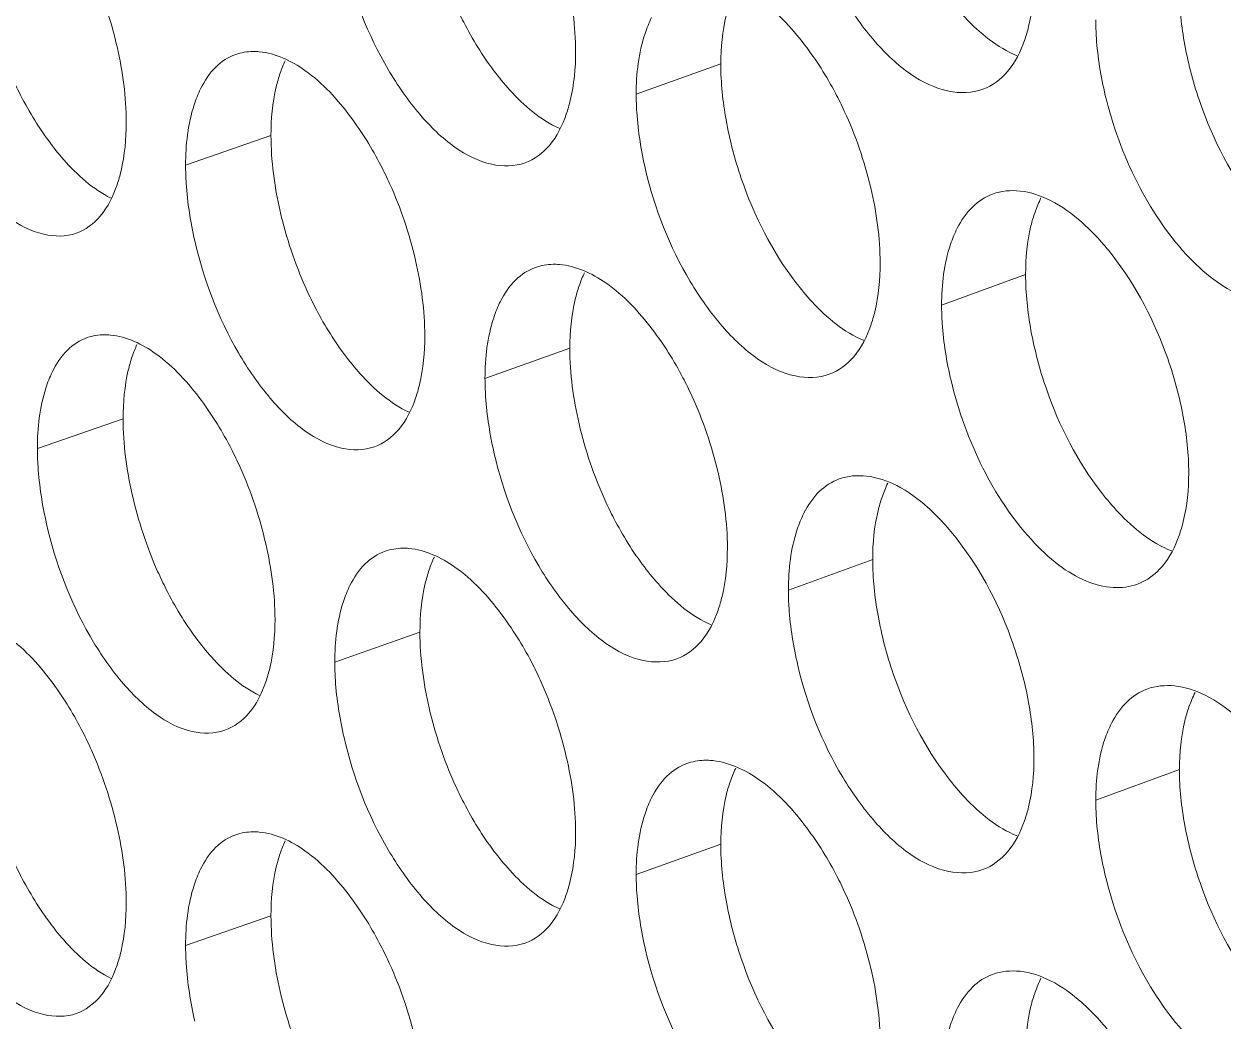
# Model space of a CAD drawing. Header units: millimetres. Extents: x 1177 to 4147, y 93 to 2194.
# Drawn here: x 2517.18 to 2529.28, y 776.09 to 786.15 of the extents above; entities that cross this region are included whole.
import ezdxf

# ---------------------------------------------------------------- set-up
doc = ezdxf.new("R2010")
doc.units = ezdxf.units.MM
doc.header["$LTSCALE"] = 0.1
doc.layers.get('0').update_dxf_attribs({"lineweight": 13})
doc.layers.add('标注', color=251, linetype='Continuous', lineweight=9)

# ---------------------------------------------------------------- blocks, each defined once
blk = doc.blocks.new('02')
at = {"layer": '标注'}
for p, q in [((4375.148, 713.768), (4373.928, 713.332)), ((4375.148, 713.768), (4373.928, 713.332)), ((4368.662, 712.736), (4367.431, 712.307)), ((4379.543, 710.733), (4378.332, 710.29)), ((4379.543, 710.733), (4378.332, 710.29)), ((4372.971, 709.669), (4371.748, 709.235)), ((4366.53, 708.651), (4365.294, 708.226)), ((4377.338, 706.623), (4376.123, 706.183)), ((4370.81, 705.575), (4369.582, 705.144)), ((4381.761, 703.597), (4380.555, 703.152)), ((4375.148, 702.518), (4373.928, 702.082)), ((4368.662, 701.486), (4367.431, 701.057))]:
    blk.add_line(p, q, dxfattribs=at)
for points, knots in [([(4376.259, 716.346), (4376.391, 715.782), (4376.708, 714.978), (4377.334, 714.099), (4377.698, 713.751), (4377.889, 713.62)], [0, 0, 0, 0, 0.537696, 0.785444, 1, 1, 1, 1]), ([(4373.055, 713.942), (4373.055, 714.308), (4372.949, 715.062), (4372.706, 715.782), (4372.544, 716.137)], [0, 0, 0, 0, 0.483934, 1, 1, 1, 1]), ([(4373.055, 713.942), (4373.055, 714.308), (4372.949, 715.062), (4372.706, 715.782), (4372.544, 716.137)], [0, 0, 0, 0, 0.483934, 1, 1, 1, 1]), ([(4369.716, 715.305), (4369.845, 714.741), (4370.155, 713.936), (4370.769, 713.052), (4371.126, 712.701), (4371.314, 712.568)], [0, 0, 0, 0, 0.53889, 0.786432, 1, 1, 1, 1]), ([(4369.716, 715.305), (4369.845, 714.741), (4370.155, 713.936), (4370.769, 713.052), (4371.126, 712.701), (4371.314, 712.568)], [0, 0, 0, 0, 0.53889, 0.786432, 1, 1, 1, 1]), ([(4366.575, 712.924), (4366.575, 713.29), (4366.471, 714.045), (4366.233, 714.766), (4366.074, 715.122)], [0, 0, 0, 0, 0.484049, 1, 1, 1, 1]), ([(4376.356, 714.045), (4376.161, 714.298), (4375.776, 714.716), (4375.235, 714.962), (4374.992, 714.977)], [0, 0, 0, 0, 0.568444, 1, 1, 1, 1]), ([(4376.356, 714.045), (4376.161, 714.298), (4375.776, 714.716), (4375.235, 714.962), (4374.992, 714.977)], [0, 0, 0, 0, 0.568444, 1, 1, 1, 1]), ([(4379.527, 714.106), (4379.55, 714.172), (4379.635, 714.464), (4379.664, 714.772), (4379.664, 715.007)], [0, 0, 0, 0, 0.22821, 1, 1, 1, 1]), ([(4381.761, 714.847), (4381.761, 714.577), (4381.822, 714.016), (4382.113, 712.928), (4382.515, 712.15), (4382.864, 711.705)], [0, 0, 0, 0, 0.240142, 0.497822, 1, 1, 1, 1]), ([(4371.315, 714.628), (4371.355, 714.541), (4371.516, 714.207), (4371.712, 713.889), (4371.877, 713.67)], [0, 0, 0, 0, 0.259253, 1, 1, 1, 1]), ([(4371.315, 714.628), (4371.355, 714.541), (4371.516, 714.207), (4371.712, 713.889), (4371.877, 713.67)], [0, 0, 0, 0, 0.259253, 1, 1, 1, 1]), ([(4375.283, 714.669), (4375.26, 714.603), (4375.176, 714.31), (4375.148, 714.003), (4375.148, 713.768)], [0, 0, 0, 0, 0.227846, 1, 1, 1, 1]), ([(4375.283, 714.669), (4375.26, 714.603), (4375.176, 714.31), (4375.148, 714.003), (4375.148, 713.768)], [0, 0, 0, 0, 0.227846, 1, 1, 1, 1]), ([(4378.426, 714.725), (4378.502, 714.627), (4378.782, 714.294), (4379.133, 714.004), (4379.423, 713.887)], [0, 0, 0, 0, 0.28439, 1, 1, 1, 1]), ([(4374.15, 714.438), (4374.113, 714.364), (4373.971, 714.012), (4373.928, 713.626), (4373.928, 713.332)], [0, 0, 0, 0, 0.220347, 1, 1, 1, 1]), ([(4374.15, 714.438), (4374.113, 714.364), (4373.971, 714.012), (4373.928, 713.626), (4373.928, 713.332)], [0, 0, 0, 0, 0.220347, 1, 1, 1, 1]), ([(4380.555, 714.402), (4380.555, 714.315), (4380.568, 713.949), (4380.628, 713.586), (4380.692, 713.315)], [0, 0, 0, 0, 0.237664, 1, 1, 1, 1]), ([(4376.929, 713.089), (4376.889, 713.176), (4376.724, 713.509), (4376.524, 713.826), (4376.356, 714.045)], [0, 0, 0, 0, 0.258962, 1, 1, 1, 1]), ([(4376.929, 713.089), (4376.889, 713.176), (4376.724, 713.509), (4376.524, 713.826), (4376.356, 714.045)], [0, 0, 0, 0, 0.258962, 1, 1, 1, 1]), ([(4378.928, 713.404), (4379.064, 713.454), (4379.328, 713.655), (4379.47, 713.945), (4379.527, 714.106)], [0, 0, 0, 0, 0.458276, 1, 1, 1, 1]), ([(4368.153, 713.905), (4368.046, 713.868), (4367.837, 713.73), (4367.703, 713.523), (4367.646, 713.408)], [0, 0, 0, 0, 0.467496, 1, 1, 1, 1]), ([(4368.492, 713.944), (4368.463, 713.946), (4368.349, 713.951), (4368.233, 713.933), (4368.153, 713.905)], [0, 0, 0, 0, 0.258663, 1, 1, 1, 1]), ([(4369.811, 713.004), (4369.623, 713.254), (4369.252, 713.669), (4368.729, 713.923), (4368.492, 713.944)], [0, 0, 0, 0, 0.569371, 1, 1, 1, 1]), ([(4372.92, 713.043), (4372.943, 713.108), (4373.026, 713.401), (4373.055, 713.708), (4373.055, 713.942)], [0, 0, 0, 0, 0.227782, 1, 1, 1, 1]), ([(4372.92, 713.043), (4372.943, 713.108), (4373.026, 713.401), (4373.055, 713.708), (4373.055, 713.942)], [0, 0, 0, 0, 0.227782, 1, 1, 1, 1]), ([(4375.148, 713.768), (4375.148, 713.498), (4375.207, 712.937), (4375.492, 711.847), (4375.886, 711.067), (4376.229, 710.618)], [0, 0, 0, 0, 0.240361, 0.498273, 1, 1, 1, 1]), ([(4375.148, 713.768), (4375.148, 713.498), (4375.207, 712.937), (4375.492, 711.847), (4375.886, 711.067), (4376.229, 710.618)], [0, 0, 0, 0, 0.240361, 0.498273, 1, 1, 1, 1]), ([(4364.907, 713.622), (4364.945, 713.534), (4365.103, 713.2), (4365.295, 712.881), (4365.457, 712.66)], [0, 0, 0, 0, 0.259522, 1, 1, 1, 1]), ([(4368.795, 713.635), (4368.772, 713.57), (4368.69, 713.277), (4368.662, 712.97), (4368.662, 712.736)], [0, 0, 0, 0, 0.227421, 1, 1, 1, 1]), ([(4371.877, 713.67), (4371.949, 713.574), (4372.216, 713.248), (4372.548, 712.96), (4372.825, 712.836)], [0, 0, 0, 0, 0.283932, 1, 1, 1, 1]), ([(4371.877, 713.67), (4371.949, 713.574), (4372.216, 713.248), (4372.548, 712.96), (4372.825, 712.836)], [0, 0, 0, 0, 0.283932, 1, 1, 1, 1]), ([(4377.889, 713.62), (4378.053, 713.508), (4378.387, 713.339), (4378.773, 713.347), (4378.928, 713.404)], [0, 0, 0, 0, 0.54679, 1, 1, 1, 1]), ([(4367.646, 713.408), (4367.61, 713.334), (4367.472, 712.983), (4367.431, 712.6), (4367.431, 712.307)], [0, 0, 0, 0, 0.219864, 1, 1, 1, 1]), ([(4373.928, 713.332), (4373.928, 713.245), (4373.941, 712.879), (4374, 712.515), (4374.063, 712.244)], [0, 0, 0, 0, 0.237593, 1, 1, 1, 1]), ([(4373.928, 713.332), (4373.928, 713.245), (4373.941, 712.879), (4374, 712.515), (4374.063, 712.244)], [0, 0, 0, 0, 0.237593, 1, 1, 1, 1]), ([(4380.692, 713.315), (4380.796, 712.88), (4381.094, 712.06), (4381.677, 711.177), (4382.226, 710.659), (4382.631, 710.417), (4383.031, 710.313), (4383.289, 710.346), (4383.401, 710.388)], [0, 0, 0, 0, 0.308628, 0.595689, 0.719688, 0.826459, 0.91799, 1, 1, 1, 1]), ([(4372.326, 712.343), (4372.461, 712.391), (4372.725, 712.591), (4372.864, 712.882), (4372.92, 713.043)], [0, 0, 0, 0, 0.455957, 1, 1, 1, 1]), ([(4372.326, 712.343), (4372.461, 712.391), (4372.725, 712.591), (4372.864, 712.882), (4372.92, 713.043)], [0, 0, 0, 0, 0.455957, 1, 1, 1, 1]), ([(4377.446, 710.897), (4377.446, 711.262), (4377.339, 712.016), (4377.093, 712.735), (4376.929, 713.089)], [0, 0, 0, 0, 0.483858, 1, 1, 1, 1]), ([(4377.446, 710.897), (4377.446, 711.262), (4377.339, 712.016), (4377.093, 712.735), (4376.929, 713.089)], [0, 0, 0, 0, 0.483858, 1, 1, 1, 1]), ([(4366.443, 712.026), (4366.465, 712.091), (4366.547, 712.384), (4366.575, 712.69), (4366.575, 712.924)], [0, 0, 0, 0, 0.227356, 1, 1, 1, 1]), ([(4370.373, 712.043), (4370.333, 712.131), (4370.172, 712.465), (4369.976, 712.783), (4369.811, 713.004)], [0, 0, 0, 0, 0.259231, 1, 1, 1, 1]), ([(4368.662, 712.736), (4368.662, 712.37), (4368.766, 711.615), (4369.005, 710.893), (4369.165, 710.538)], [0, 0, 0, 0, 0.484147, 1, 1, 1, 1]), ([(4365.457, 712.66), (4365.525, 712.566), (4365.779, 712.247), (4366.093, 711.963), (4366.356, 711.834)], [0, 0, 0, 0, 0.283373, 1, 1, 1, 1]), ([(4371.314, 712.568), (4371.473, 712.456), (4371.797, 712.286), (4372.175, 712.289), (4372.326, 712.343)], [0, 0, 0, 0, 0.548205, 1, 1, 1, 1]), ([(4371.314, 712.568), (4371.473, 712.456), (4371.797, 712.286), (4372.175, 712.289), (4372.326, 712.343)], [0, 0, 0, 0, 0.548205, 1, 1, 1, 1]), ([(4367.431, 712.307), (4367.431, 712.22), (4367.444, 711.854), (4367.501, 711.491), (4367.563, 711.219)], [0, 0, 0, 0, 0.237523, 1, 1, 1, 1]), ([(4374.063, 712.244), (4374.195, 711.68), (4374.509, 710.876), (4375.131, 709.995), (4375.493, 709.646), (4375.683, 709.514)], [0, 0, 0, 0, 0.538094, 0.785773, 1, 1, 1, 1]), ([(4374.063, 712.244), (4374.195, 711.68), (4374.509, 710.876), (4375.131, 709.995), (4375.493, 709.646), (4375.683, 709.514)], [0, 0, 0, 0, 0.538094, 0.785773, 1, 1, 1, 1]), ([(4365.854, 711.327), (4365.988, 711.374), (4366.251, 711.574), (4366.388, 711.864), (4366.443, 712.026)], [0, 0, 0, 0, 0.453533, 1, 1, 1, 1]), ([(4370.88, 709.848), (4370.88, 710.213), (4370.775, 710.968), (4370.534, 711.689), (4370.373, 712.043)], [0, 0, 0, 0, 0.483972, 1, 1, 1, 1]), ([(4379.066, 711.892), (4378.96, 711.853), (4378.752, 711.717), (4378.616, 711.514), (4378.558, 711.401)], [0, 0, 0, 0, 0.471136, 1, 1, 1, 1]), ([(4379.066, 711.892), (4378.96, 711.853), (4378.752, 711.717), (4378.616, 711.514), (4378.558, 711.401)], [0, 0, 0, 0, 0.471136, 1, 1, 1, 1]), ([(4380.791, 711.015), (4380.659, 711.183), (4380.391, 711.48), (4379.941, 711.808), (4379.489, 711.964), (4379.191, 711.938), (4379.066, 711.892)], [0, 0, 0, 0, 0.313314, 0.581411, 0.805175, 1, 1, 1, 1]), ([(4380.791, 711.015), (4380.659, 711.183), (4380.391, 711.48), (4379.941, 711.808), (4379.489, 711.964), (4379.191, 711.938), (4379.066, 711.892)], [0, 0, 0, 0, 0.313314, 0.581411, 0.805175, 1, 1, 1, 1]), ([(4379.679, 711.633), (4379.656, 711.568), (4379.571, 711.275), (4379.543, 710.968), (4379.543, 710.733)], [0, 0, 0, 0, 0.228131, 1, 1, 1, 1]), ([(4379.679, 711.633), (4379.656, 711.568), (4379.571, 711.275), (4379.543, 710.968), (4379.543, 710.733)], [0, 0, 0, 0, 0.228131, 1, 1, 1, 1]), ([(4364.869, 711.562), (4365.023, 711.45), (4365.337, 711.278), (4365.706, 711.276), (4365.854, 711.327)], [0, 0, 0, 0, 0.549699, 1, 1, 1, 1]), ([(4378.558, 711.401), (4378.52, 711.326), (4378.376, 710.973), (4378.332, 710.586), (4378.332, 710.29)], [0, 0, 0, 0, 0.220694, 1, 1, 1, 1]), ([(4378.558, 711.401), (4378.52, 711.326), (4378.376, 710.973), (4378.332, 710.586), (4378.332, 710.29)], [0, 0, 0, 0, 0.220694, 1, 1, 1, 1]), ([(4367.563, 711.219), (4367.692, 710.655), (4368, 709.849), (4368.609, 708.963), (4368.965, 708.611), (4369.151, 708.478)], [0, 0, 0, 0, 0.539288, 0.786761, 1, 1, 1, 1]), ([(4381.895, 707.872), (4381.895, 708.142), (4381.834, 708.703), (4381.542, 709.791), (4381.139, 710.569), (4380.791, 711.015)], [0, 0, 0, 0, 0.240004, 0.497624, 1, 1, 1, 1]), ([(4381.895, 707.872), (4381.895, 708.142), (4381.834, 708.703), (4381.542, 709.791), (4381.139, 710.569), (4380.791, 711.015)], [0, 0, 0, 0, 0.240004, 0.497624, 1, 1, 1, 1]), ([(4372.475, 710.834), (4372.369, 710.796), (4372.16, 710.66), (4372.025, 710.454), (4371.968, 710.34)], [0, 0, 0, 0, 0.469011, 1, 1, 1, 1]), ([(4372.82, 710.877), (4372.79, 710.879), (4372.674, 710.883), (4372.557, 710.863), (4372.475, 710.834)], [0, 0, 0, 0, 0.258462, 1, 1, 1, 1]), ([(4374.16, 709.942), (4373.969, 710.194), (4373.59, 710.608), (4373.059, 710.858), (4372.82, 710.877)], [0, 0, 0, 0, 0.568222, 1, 1, 1, 1]), ([(4377.31, 709.997), (4377.333, 710.062), (4377.418, 710.355), (4377.446, 710.662), (4377.446, 710.897)], [0, 0, 0, 0, 0.228067, 1, 1, 1, 1]), ([(4377.31, 709.997), (4377.333, 710.062), (4377.418, 710.355), (4377.446, 710.662), (4377.446, 710.897)], [0, 0, 0, 0, 0.228067, 1, 1, 1, 1]), ([(4376.229, 710.618), (4376.303, 710.521), (4376.579, 710.19), (4376.924, 709.901), (4377.209, 709.781)], [0, 0, 0, 0, 0.284248, 1, 1, 1, 1]), ([(4376.229, 710.618), (4376.303, 710.521), (4376.579, 710.19), (4376.924, 709.901), (4377.209, 709.781)], [0, 0, 0, 0, 0.284248, 1, 1, 1, 1]), ([(4379.543, 710.733), (4379.543, 710.462), (4379.603, 709.901), (4379.892, 708.812), (4380.291, 708.034), (4380.638, 707.588)], [0, 0, 0, 0, 0.240215, 0.497973, 1, 1, 1, 1]), ([(4379.543, 710.733), (4379.543, 710.462), (4379.603, 709.901), (4379.892, 708.812), (4380.291, 708.034), (4380.638, 707.588)], [0, 0, 0, 0, 0.240215, 0.497973, 1, 1, 1, 1]), ([(4369.165, 710.538), (4369.204, 710.45), (4369.364, 710.116), (4369.558, 709.798), (4369.722, 709.578)], [0, 0, 0, 0, 0.259343, 1, 1, 1, 1]), ([(4373.106, 710.569), (4373.083, 710.504), (4372.999, 710.211), (4372.971, 709.904), (4372.971, 709.669)], [0, 0, 0, 0, 0.227704, 1, 1, 1, 1]), ([(4371.968, 710.34), (4371.931, 710.266), (4371.791, 709.914), (4371.748, 709.529), (4371.748, 709.235)], [0, 0, 0, 0, 0.22018, 1, 1, 1, 1]), ([(4378.332, 710.29), (4378.332, 710.203), (4378.345, 709.837), (4378.404, 709.474), (4378.468, 709.203)], [0, 0, 0, 0, 0.23764, 1, 1, 1, 1]), ([(4378.332, 710.29), (4378.332, 710.203), (4378.345, 709.837), (4378.404, 709.474), (4378.468, 709.203)], [0, 0, 0, 0, 0.23764, 1, 1, 1, 1]), ([(4374.73, 708.985), (4374.689, 709.073), (4374.525, 709.406), (4374.327, 709.723), (4374.16, 709.942)], [0, 0, 0, 0, 0.259052, 1, 1, 1, 1]), ([(4376.713, 709.295), (4376.848, 709.344), (4377.113, 709.545), (4377.254, 709.835), (4377.31, 709.997)], [0, 0, 0, 0, 0.457514, 1, 1, 1, 1]), ([(4376.713, 709.295), (4376.848, 709.344), (4377.113, 709.545), (4377.254, 709.835), (4377.31, 709.997)], [0, 0, 0, 0, 0.457514, 1, 1, 1, 1]), ([(4366.013, 709.822), (4365.907, 709.786), (4365.697, 709.648), (4365.563, 709.44), (4365.507, 709.325)], [0, 0, 0, 0, 0.466707, 1, 1, 1, 1]), ([(4366.348, 709.86), (4366.319, 709.863), (4366.207, 709.868), (4366.092, 709.85), (4366.013, 709.822)], [0, 0, 0, 0, 0.258691, 1, 1, 1, 1]), ([(4367.658, 708.917), (4367.471, 709.168), (4367.104, 709.582), (4366.583, 709.838), (4366.348, 709.86)], [0, 0, 0, 0, 0.570063, 1, 1, 1, 1]), ([(4370.746, 708.949), (4370.769, 709.014), (4370.852, 709.307), (4370.88, 709.613), (4370.88, 709.848)], [0, 0, 0, 0, 0.227639, 1, 1, 1, 1]), ([(4366.661, 709.55), (4366.639, 709.485), (4366.557, 709.192), (4366.53, 708.886), (4366.53, 708.651)], [0, 0, 0, 0, 0.22728, 1, 1, 1, 1]), ([(4369.722, 709.578), (4369.793, 709.483), (4370.056, 709.159), (4370.382, 708.872), (4370.654, 708.747)], [0, 0, 0, 0, 0.283758, 1, 1, 1, 1]), ([(4372.971, 709.669), (4372.971, 709.304), (4373.077, 708.548), (4373.319, 707.828), (4373.48, 707.474)], [0, 0, 0, 0, 0.484071, 1, 1, 1, 1]), ([(4375.683, 709.514), (4375.845, 709.402), (4376.176, 709.233), (4376.559, 709.239), (4376.713, 709.295)], [0, 0, 0, 0, 0.547253, 1, 1, 1, 1]), ([(4375.683, 709.514), (4375.845, 709.402), (4376.176, 709.233), (4376.559, 709.239), (4376.713, 709.295)], [0, 0, 0, 0, 0.547253, 1, 1, 1, 1]), ([(4365.507, 709.325), (4365.471, 709.251), (4365.335, 708.9), (4365.294, 708.519), (4365.294, 708.226)], [0, 0, 0, 0, 0.219714, 1, 1, 1, 1]), ([(4371.748, 709.235), (4371.748, 709.148), (4371.761, 708.782), (4371.819, 708.419), (4371.882, 708.147)], [0, 0, 0, 0, 0.237569, 1, 1, 1, 1]), ([(4378.468, 709.203), (4378.572, 708.768), (4378.867, 707.948), (4379.445, 707.065), (4379.99, 706.545), (4380.392, 706.301), (4380.79, 706.195), (4381.046, 706.228), (4381.157, 706.269)], [0, 0, 0, 0, 0.309142, 0.59647, 0.720459, 0.827093, 0.918352, 1, 1, 1, 1]), ([(4378.468, 709.203), (4378.572, 708.768), (4378.867, 707.948), (4379.445, 707.065), (4379.99, 706.545), (4380.392, 706.301), (4380.79, 706.195), (4381.046, 706.228), (4381.157, 706.269)], [0, 0, 0, 0, 0.309142, 0.59647, 0.720459, 0.827093, 0.918352, 1, 1, 1, 1]), ([(4368.216, 707.955), (4368.177, 708.043), (4368.016, 708.377), (4367.822, 708.696), (4367.658, 708.917)], [0, 0, 0, 0, 0.259321, 1, 1, 1, 1]), ([(4370.154, 708.249), (4370.289, 708.297), (4370.553, 708.497), (4370.691, 708.787), (4370.746, 708.949)], [0, 0, 0, 0, 0.455161, 1, 1, 1, 1]), ([(4375.243, 706.792), (4375.243, 707.157), (4375.137, 707.912), (4374.892, 708.631), (4374.73, 708.985)], [0, 0, 0, 0, 0.483896, 1, 1, 1, 1]), ([(4366.53, 708.651), (4366.53, 708.286), (4366.633, 707.53), (4366.87, 706.808), (4367.028, 706.452)], [0, 0, 0, 0, 0.484186, 1, 1, 1, 1]), ([(4369.151, 708.478), (4369.309, 708.365), (4369.629, 708.195), (4370.004, 708.196), (4370.154, 708.249)], [0, 0, 0, 0, 0.548694, 1, 1, 1, 1]), ([(4365.294, 708.226), (4365.294, 708.139), (4365.307, 707.773), (4365.364, 707.409), (4365.426, 707.137)], [0, 0, 0, 0, 0.237501, 1, 1, 1, 1]), ([(4371.882, 708.147), (4372.013, 707.583), (4372.325, 706.779), (4372.943, 705.896), (4373.303, 705.545), (4373.491, 705.414)], [0, 0, 0, 0, 0.538492, 0.786102, 1, 1, 1, 1]), ([(4368.72, 705.759), (4368.72, 706.124), (4368.616, 706.879), (4368.376, 707.6), (4368.216, 707.955)], [0, 0, 0, 0, 0.484011, 1, 1, 1, 1]), ([(4378.566, 706.902), (4378.435, 707.071), (4378.17, 707.368), (4377.724, 707.696), (4377.275, 707.854), (4376.979, 707.829), (4376.855, 707.784)], [0, 0, 0, 0, 0.313876, 0.582158, 0.805693, 1, 1, 1, 1]), ([(4381.757, 706.971), (4381.78, 707.037), (4381.866, 707.329), (4381.895, 707.637), (4381.895, 707.872)], [0, 0, 0, 0, 0.228354, 1, 1, 1, 1]), ([(4381.757, 706.971), (4381.78, 707.037), (4381.866, 707.329), (4381.895, 707.637), (4381.895, 707.872)], [0, 0, 0, 0, 0.228354, 1, 1, 1, 1]), ([(4376.855, 707.784), (4376.749, 707.746), (4376.54, 707.609), (4376.404, 707.405), (4376.347, 707.292)], [0, 0, 0, 0, 0.470447, 1, 1, 1, 1]), ([(4377.474, 707.524), (4377.451, 707.458), (4377.366, 707.165), (4377.338, 706.858), (4377.338, 706.623)], [0, 0, 0, 0, 0.227989, 1, 1, 1, 1]), ([(4380.638, 707.588), (4380.715, 707.488), (4381, 707.154), (4381.357, 706.862), (4381.651, 706.747)], [0, 0, 0, 0, 0.28452, 1, 1, 1, 1]), ([(4380.638, 707.588), (4380.715, 707.488), (4381, 707.154), (4381.357, 706.862), (4381.651, 706.747)], [0, 0, 0, 0, 0.28452, 1, 1, 1, 1]), ([(4373.48, 707.474), (4373.52, 707.386), (4373.683, 707.053), (4373.88, 706.735), (4374.046, 706.516)], [0, 0, 0, 0, 0.259163, 1, 1, 1, 1]), ([(4365.426, 707.137), (4365.554, 706.573), (4365.859, 705.767), (4366.464, 704.879), (4366.817, 704.526), (4367.003, 704.393)], [0, 0, 0, 0, 0.539686, 0.787091, 1, 1, 1, 1]), ([(4376.347, 707.292), (4376.309, 707.217), (4376.166, 706.865), (4376.123, 706.479), (4376.123, 706.183)], [0, 0, 0, 0, 0.220518, 1, 1, 1, 1]), ([(4381.157, 706.269), (4381.293, 706.319), (4381.558, 706.52), (4381.7, 706.81), (4381.757, 706.971)], [0, 0, 0, 0, 0.459026, 1, 1, 1, 1]), ([(4381.157, 706.269), (4381.293, 706.319), (4381.558, 706.52), (4381.7, 706.81), (4381.757, 706.971)], [0, 0, 0, 0, 0.459026, 1, 1, 1, 1]), ([(4370.651, 706.783), (4370.621, 706.785), (4370.505, 706.79), (4370.388, 706.77), (4370.307, 706.742)], [0, 0, 0, 0, 0.258637, 1, 1, 1, 1]), ([(4371.978, 705.845), (4371.789, 706.096), (4371.414, 706.51), (4370.888, 706.762), (4370.651, 706.783)], [0, 0, 0, 0, 0.568686, 1, 1, 1, 1]), ([(4375.108, 705.892), (4375.131, 705.958), (4375.215, 706.25), (4375.243, 706.557), (4375.243, 706.792)], [0, 0, 0, 0, 0.227924, 1, 1, 1, 1]), ([(4379.664, 703.757), (4379.664, 704.027), (4379.603, 704.588), (4379.312, 705.677), (4378.913, 706.455), (4378.566, 706.902)], [0, 0, 0, 0, 0.240077, 0.497775, 1, 1, 1, 1]), ([(4370.307, 706.742), (4370.2, 706.704), (4369.991, 706.568), (4369.857, 706.361), (4369.8, 706.247)], [0, 0, 0, 0, 0.468263, 1, 1, 1, 1]), ([(4377.338, 706.623), (4377.338, 706.353), (4377.398, 705.791), (4377.685, 704.702), (4378.082, 703.923), (4378.426, 703.475)], [0, 0, 0, 0, 0.240288, 0.498123, 1, 1, 1, 1]), ([(4367.028, 706.452), (4367.067, 706.365), (4367.227, 706.03), (4367.419, 705.712), (4367.582, 705.491)], [0, 0, 0, 0, 0.259432, 1, 1, 1, 1]), ([(4370.943, 706.474), (4370.921, 706.409), (4370.838, 706.116), (4370.81, 705.81), (4370.81, 705.575)], [0, 0, 0, 0, 0.227562, 1, 1, 1, 1]), ([(4374.046, 706.516), (4374.119, 706.42), (4374.391, 706.091), (4374.729, 705.803), (4375.01, 705.681)], [0, 0, 0, 0, 0.284096, 1, 1, 1, 1]), ([(4369.8, 706.247), (4369.763, 706.172), (4369.624, 705.821), (4369.582, 705.437), (4369.582, 705.144)], [0, 0, 0, 0, 0.220019, 1, 1, 1, 1]), ([(4376.123, 706.183), (4376.123, 706.096), (4376.136, 705.731), (4376.195, 705.367), (4376.259, 705.096)], [0, 0, 0, 0, 0.237616, 1, 1, 1, 1]), ([(4365.52, 704.835), (4365.334, 705.086), (4364.97, 705.501), (4364.453, 705.759), (4364.219, 705.781)], [0, 0, 0, 0, 0.570761, 1, 1, 1, 1]), ([(4368.587, 704.86), (4368.61, 704.925), (4368.692, 705.218), (4368.72, 705.524), (4368.72, 705.759)], [0, 0, 0, 0, 0.227498, 1, 1, 1, 1]), ([(4372.544, 704.887), (4372.504, 704.974), (4372.341, 705.308), (4372.144, 705.626), (4371.978, 705.845)], [0, 0, 0, 0, 0.259142, 1, 1, 1, 1]), ([(4374.512, 705.191), (4374.648, 705.24), (4374.912, 705.441), (4375.052, 705.731), (4375.108, 705.892)], [0, 0, 0, 0, 0.456741, 1, 1, 1, 1]), ([(4370.81, 705.575), (4370.81, 705.209), (4370.914, 704.454), (4371.155, 703.733), (4371.315, 703.378)], [0, 0, 0, 0, 0.484109, 1, 1, 1, 1]), ([(4367.582, 705.491), (4367.652, 705.397), (4367.911, 705.076), (4368.231, 704.79), (4368.498, 704.663)], [0, 0, 0, 0, 0.283571, 1, 1, 1, 1]), ([(4373.491, 705.414), (4373.652, 705.301), (4373.979, 705.131), (4374.36, 705.137), (4374.512, 705.191)], [0, 0, 0, 0, 0.547725, 1, 1, 1, 1]), ([(4369.582, 705.144), (4369.582, 705.057), (4369.595, 704.691), (4369.653, 704.327), (4369.716, 704.055)], [0, 0, 0, 0, 0.237546, 1, 1, 1, 1]), ([(4376.259, 705.096), (4376.391, 704.532), (4376.708, 703.728), (4377.334, 702.849), (4377.698, 702.501), (4377.889, 702.37)], [0, 0, 0, 0, 0.537696, 0.785444, 1, 1, 1, 1]), ([(4373.055, 702.692), (4373.055, 703.058), (4372.949, 703.812), (4372.706, 704.532), (4372.544, 704.887)], [0, 0, 0, 0, 0.483934, 1, 1, 1, 1]), ([(4366.074, 703.872), (4366.035, 703.96), (4365.876, 704.295), (4365.683, 704.614), (4365.52, 704.835)], [0, 0, 0, 0, 0.25941, 1, 1, 1, 1]), ([(4367.997, 704.161), (4368.131, 704.208), (4368.395, 704.408), (4368.532, 704.698), (4368.587, 704.86)], [0, 0, 0, 0, 0.454353, 1, 1, 1, 1]), ([(4381.292, 704.755), (4381.185, 704.715), (4380.978, 704.58), (4380.841, 704.377), (4380.783, 704.264)], [0, 0, 0, 0, 0.471808, 1, 1, 1, 1]), ([(4383.03, 703.882), (4382.897, 704.051), (4382.626, 704.348), (4382.173, 704.674), (4381.717, 704.829), (4381.417, 704.801), (4381.292, 704.755)], [0, 0, 0, 0, 0.312757, 0.580674, 0.804664, 1, 1, 1, 1]), ([(4367.003, 704.393), (4367.159, 704.28), (4367.475, 704.109), (4367.848, 704.109), (4367.997, 704.161)], [0, 0, 0, 0, 0.549192, 1, 1, 1, 1]), ([(4381.899, 704.499), (4381.876, 704.433), (4381.79, 704.14), (4381.761, 703.833), (4381.761, 703.597)], [0, 0, 0, 0, 0.228275, 1, 1, 1, 1]), ([(4380.783, 704.264), (4380.745, 704.19), (4380.599, 703.836), (4380.555, 703.448), (4380.555, 703.152)], [0, 0, 0, 0, 0.220876, 1, 1, 1, 1]), ([(4369.716, 704.055), (4369.845, 703.491), (4370.155, 702.686), (4370.769, 701.802), (4371.126, 701.451), (4371.314, 701.318)], [0, 0, 0, 0, 0.53889, 0.786432, 1, 1, 1, 1]), ([(4366.575, 701.674), (4366.575, 702.04), (4366.471, 702.795), (4366.233, 703.516), (4366.074, 703.872)], [0, 0, 0, 0, 0.484049, 1, 1, 1, 1]), ([(4374.658, 703.682), (4374.552, 703.643), (4374.343, 703.507), (4374.208, 703.302), (4374.15, 703.188)], [0, 0, 0, 0, 0.469738, 1, 1, 1, 1]), ([(4374.992, 703.727), (4374.963, 703.729), (4374.85, 703.73), (4374.737, 703.71), (4374.658, 703.682)], [0, 0, 0, 0, 0.257824, 1, 1, 1, 1]), ([(4376.356, 702.795), (4376.161, 703.048), (4375.776, 703.466), (4375.235, 703.712), (4374.992, 703.727)], [0, 0, 0, 0, 0.568444, 1, 1, 1, 1]), ([(4379.527, 702.856), (4379.55, 702.922), (4379.635, 703.214), (4379.664, 703.522), (4379.664, 703.757)], [0, 0, 0, 0, 0.22821, 1, 1, 1, 1]), ([(4381.761, 703.597), (4381.761, 703.327), (4381.822, 702.766), (4382.113, 701.678), (4382.515, 700.9), (4382.864, 700.455)], [0, 0, 0, 0, 0.240142, 0.497822, 1, 1, 1, 1]), ([(4371.315, 703.378), (4371.355, 703.291), (4371.516, 702.957), (4371.712, 702.639), (4371.877, 702.42)], [0, 0, 0, 0, 0.259253, 1, 1, 1, 1]), ([(4375.283, 703.419), (4375.26, 703.353), (4375.176, 703.06), (4375.148, 702.753), (4375.148, 702.518)], [0, 0, 0, 0, 0.227846, 1, 1, 1, 1]), ([(4378.426, 703.475), (4378.502, 703.377), (4378.782, 703.044), (4379.133, 702.754), (4379.423, 702.637)], [0, 0, 0, 0, 0.28439, 1, 1, 1, 1]), ([(4374.15, 703.188), (4374.113, 703.114), (4373.971, 702.762), (4373.928, 702.376), (4373.928, 702.082)], [0, 0, 0, 0, 0.220347, 1, 1, 1, 1]), ([(4380.555, 703.152), (4380.555, 703.065), (4380.568, 702.699), (4380.628, 702.336), (4380.692, 702.065)], [0, 0, 0, 0, 0.237664, 1, 1, 1, 1]), ([(4378.928, 702.154), (4379.064, 702.204), (4379.328, 702.405), (4379.47, 702.695), (4379.527, 702.856)], [0, 0, 0, 0, 0.458276, 1, 1, 1, 1]), ([(4368.153, 702.655), (4368.046, 702.618), (4367.837, 702.48), (4367.703, 702.273), (4367.646, 702.158)], [0, 0, 0, 0, 0.467496, 1, 1, 1, 1]), ([(4368.492, 702.694), (4368.463, 702.696), (4368.349, 702.701), (4368.233, 702.683), (4368.153, 702.655)], [0, 0, 0, 0, 0.258663, 1, 1, 1, 1]), ([(4369.811, 701.754), (4369.623, 702.004), (4369.252, 702.419), (4368.729, 702.673), (4368.492, 702.694)], [0, 0, 0, 0, 0.569371, 1, 1, 1, 1]), ([(4372.92, 701.793), (4372.943, 701.858), (4373.026, 702.151), (4373.055, 702.458), (4373.055, 702.692)], [0, 0, 0, 0, 0.227782, 1, 1, 1, 1]), ([(4376.929, 701.839), (4376.889, 701.926), (4376.724, 702.259), (4376.524, 702.576), (4376.356, 702.795)], [0, 0, 0, 0, 0.258962, 1, 1, 1, 1]), ([(4375.148, 702.518), (4375.148, 702.248), (4375.207, 701.687), (4375.492, 700.597), (4375.886, 699.817), (4376.229, 699.368)], [0, 0, 0, 0, 0.240361, 0.498273, 1, 1, 1, 1]), ([(4364.907, 702.372), (4364.945, 702.284), (4365.103, 701.95), (4365.295, 701.631), (4365.457, 701.41)], [0, 0, 0, 0, 0.259522, 1, 1, 1, 1]), ([(4368.795, 702.385), (4368.772, 702.32), (4368.69, 702.027), (4368.662, 701.72), (4368.662, 701.486)], [0, 0, 0, 0, 0.227421, 1, 1, 1, 1]), ([(4371.877, 702.42), (4371.949, 702.324), (4372.216, 701.998), (4372.548, 701.71), (4372.825, 701.586)], [0, 0, 0, 0, 0.283932, 1, 1, 1, 1]), ([(4377.889, 702.37), (4378.053, 702.258), (4378.387, 702.089), (4378.773, 702.097), (4378.928, 702.154)], [0, 0, 0, 0, 0.54679, 1, 1, 1, 1]), ([(4367.646, 702.158), (4367.61, 702.084), (4367.472, 701.733), (4367.431, 701.35), (4367.431, 701.057)], [0, 0, 0, 0, 0.219864, 1, 1, 1, 1]), ([(4373.928, 702.082), (4373.928, 701.995), (4373.941, 701.629), (4374, 701.265), (4374.063, 700.994)], [0, 0, 0, 0, 0.237593, 1, 1, 1, 1]), ([(4380.692, 702.065), (4380.796, 701.63), (4381.094, 700.81), (4381.677, 699.927), (4382.226, 699.409), (4382.631, 699.167), (4383.031, 699.063), (4383.289, 699.096), (4383.401, 699.138)], [0, 0, 0, 0, 0.308628, 0.595689, 0.719688, 0.826459, 0.91799, 1, 1, 1, 1]), ([(4372.326, 701.093), (4372.461, 701.141), (4372.725, 701.341), (4372.864, 701.632), (4372.92, 701.793)], [0, 0, 0, 0, 0.455957, 1, 1, 1, 1]), ([(4377.446, 699.647), (4377.446, 700.012), (4377.339, 700.766), (4377.093, 701.485), (4376.929, 701.839)], [0, 0, 0, 0, 0.483858, 1, 1, 1, 1]), ([(4366.443, 700.776), (4366.465, 700.841), (4366.547, 701.134), (4366.575, 701.44), (4366.575, 701.674)], [0, 0, 0, 0, 0.227356, 1, 1, 1, 1]), ([(4370.373, 700.793), (4370.333, 700.881), (4370.172, 701.215), (4369.976, 701.533), (4369.811, 701.754)], [0, 0, 0, 0, 0.259231, 1, 1, 1, 1]), ([(4368.662, 701.486), (4368.662, 701.12), (4368.766, 700.365), (4369.005, 699.643), (4369.165, 699.288)], [0, 0, 0, 0, 0.484147, 1, 1, 1, 1]), ([(4365.457, 701.41), (4365.525, 701.316), (4365.779, 700.997), (4366.093, 700.713), (4366.356, 700.584)], [0, 0, 0, 0, 0.283373, 1, 1, 1, 1]), ([(4371.314, 701.318), (4371.473, 701.206), (4371.797, 701.036), (4372.175, 701.039), (4372.326, 701.093)], [0, 0, 0, 0, 0.548205, 1, 1, 1, 1]), ([(4367.431, 701.057), (4367.431, 700.97), (4367.444, 700.604), (4367.501, 700.241), (4367.563, 699.969)], [0, 0, 0, 0, 0.237523, 1, 1, 1, 1]), ([(4374.063, 700.994), (4374.195, 700.43), (4374.509, 699.626), (4375.131, 698.745), (4375.493, 698.396), (4375.683, 698.264)], [0, 0, 0, 0, 0.538094, 0.785773, 1, 1, 1, 1]), ([(4365.854, 700.077), (4365.988, 700.124), (4366.251, 700.324), (4366.388, 700.614), (4366.443, 700.776)], [0, 0, 0, 0, 0.453533, 1, 1, 1, 1]), ([(4370.88, 698.598), (4370.88, 698.963), (4370.775, 699.718), (4370.534, 700.439), (4370.373, 700.793)], [0, 0, 0, 0, 0.483972, 1, 1, 1, 1]), ([(4379.066, 700.642), (4378.96, 700.603), (4378.752, 700.467), (4378.616, 700.264), (4378.558, 700.151)], [0, 0, 0, 0, 0.471136, 1, 1, 1, 1]), ([(4380.791, 699.765), (4380.659, 699.933), (4380.391, 700.23), (4379.941, 700.558), (4379.489, 700.714), (4379.191, 700.688), (4379.066, 700.642)], [0, 0, 0, 0, 0.313314, 0.581411, 0.805175, 1, 1, 1, 1]), ([(4364.869, 700.312), (4365.023, 700.2), (4365.337, 700.028), (4365.706, 700.026), (4365.854, 700.077)], [0, 0, 0, 0, 0.549699, 1, 1, 1, 1]), ([(4379.679, 700.383), (4379.656, 700.318), (4379.571, 700.025), (4379.543, 699.718), (4379.543, 699.483)], [0, 0, 0, 0, 0.228131, 1, 1, 1, 1]), ([(4378.558, 700.151), (4378.52, 700.076), (4378.376, 699.723), (4378.332, 699.336), (4378.332, 699.04)], [0, 0, 0, 0, 0.220694, 1, 1, 1, 1])]:
    blk.add_open_spline(points, degree=3, knots=knots, dxfattribs=at)
for points in [[(4368.867, 713.815), (4368.839, 713.756), (4368.816, 713.696), (4368.795, 713.635)], [(4379.765, 711.836), (4379.732, 711.771), (4379.704, 711.703), (4379.679, 711.633)], [(4379.765, 711.836), (4379.732, 711.771), (4379.704, 711.703), (4379.679, 711.633)], [(4373.183, 710.758), (4373.153, 710.697), (4373.128, 710.633), (4373.106, 710.569)], [(4366.73, 709.725), (4366.704, 709.668), (4366.681, 709.61), (4366.661, 709.55)], [(4377.556, 707.722), (4377.525, 707.658), (4377.497, 707.591), (4377.474, 707.524)], [(4371.018, 706.659), (4370.989, 706.599), (4370.964, 706.537), (4370.943, 706.474)], [(4381.987, 704.706), (4381.953, 704.639), (4381.924, 704.569), (4381.899, 704.499)], [(4375.363, 703.612), (4375.332, 703.55), (4375.305, 703.485), (4375.283, 703.419)], [(4368.867, 702.565), (4368.839, 702.506), (4368.816, 702.446), (4368.795, 702.385)], [(4379.765, 700.586), (4379.732, 700.521), (4379.704, 700.453), (4379.679, 700.383)]]:
    blk.add_open_spline(points, degree=3, dxfattribs=at)

msp = doc.modelspace()

# ---------------------------------------------------------------- block references
at = {"xscale": 0.7, "yscale": 0.7, "zscale": 0.7}
msp.add_blockref('02', (-538.391, 286.112), dxfattribs=at)

doc.saveas('drawing.dxf')
